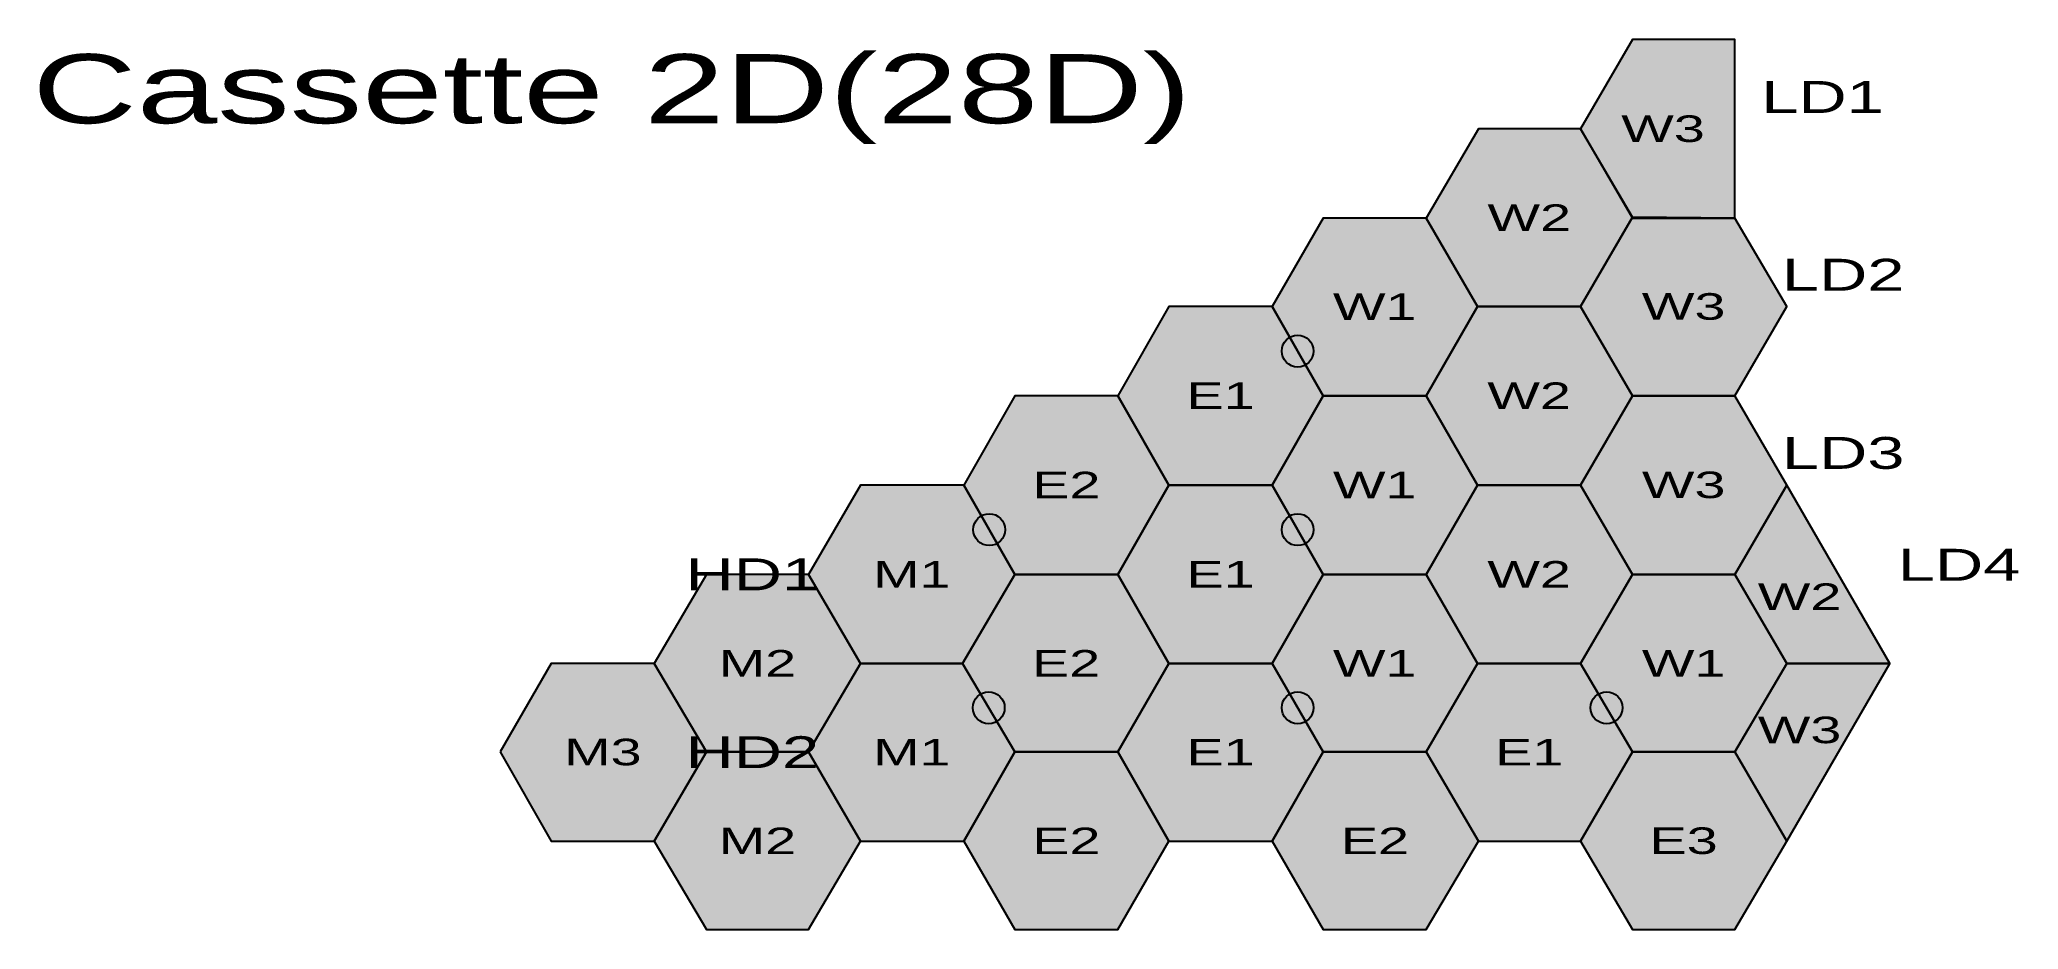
# Model space of a CAD drawing. Header units: metres. Extents: x -88 to 1773, y -81 to 756.
import ezdxf

# ---------------------------------------------------------------- set-up
doc = ezdxf.new("R2010")
doc.units = ezdxf.units.M
for name, color, linetype in [('ENGINES', 7, 'Continuous'), ('SHAPES', 7, 'Continuous'), ('TEXT', 7, 'Continuous')]:
    doc.layers.add(name, color=color, linetype=linetype)
doc.styles.add('BoldStyle', font='arial.ttf', dxfattribs={"width": 1.5})

msp = doc.modelspace()

# ---------------------------------------------------------------- hatches: boundary and pattern name
h = msp.add_hatch(color=152)
h.dxf.hatch_style = 1
h.paths.add_polyline_path([(1506, 588), (1506, 756), (1410, 756), (1361, 672), (1410, 588)])
h = msp.add_hatch(color=152)
h.dxf.hatch_style = 1
h.paths.add_polyline_path([(1216, 588), (1264, 505), (1361, 505), (1410, 589), (1361, 672), (1265, 672)])
h = msp.add_hatch(color=152)
h.dxf.hatch_style = 1
h.paths.add_polyline_path([(1071, 505), (1119, 421), (1216, 421), (1264, 505), (1216, 588), (1119, 588)])
h = msp.add_hatch(color=122)
h.dxf.hatch_style = 1
h.paths.add_polyline_path([(1361, 505), (1410, 421), (1506, 421), (1555, 505), (1506, 588), (1410, 589)])
h = msp.add_hatch(color=152)
h.dxf.hatch_style = 1
h.paths.add_polyline_path([(926, 421), (974, 337), (1071, 337), (1119, 421), (1071, 505), (974, 505)])
h = msp.add_hatch(color=122)
h.dxf.hatch_style = 1
h.paths.add_polyline_path([(1216, 421), (1264, 337), (1361, 337), (1410, 421), (1361, 505), (1264, 505)])
h = msp.add_hatch(color=244)
h.dxf.hatch_style = 1
edge = h.paths.add_edge_path()
edge.add_arc((1095, 463), 15, 0, 360)
h = msp.add_hatch(color=152)
h.dxf.hatch_style = 1
h.paths.add_polyline_path([(781, 337), (829, 253), (926, 253), (974, 337), (926, 421), (829, 421)])
h = msp.add_hatch(color=122)
h.dxf.hatch_style = 1
h.paths.add_polyline_path([(1071, 337), (1119, 253), (1216, 253), (1264, 337), (1216, 421), (1119, 421)])
h = msp.add_hatch(color=82)
h.dxf.hatch_style = 1
h.paths.add_polyline_path([(1361, 337), (1410, 253), (1506, 253), (1555, 337), (1506, 421), (1410, 421)])
h = msp.add_hatch(color=42)
h.dxf.hatch_style = 1
h.paths.add_polyline_path([(635, 253), (684, 169), (780, 169), (829, 253), (781, 337), (684, 337)])
h = msp.add_hatch(color=122)
h.dxf.hatch_style = 1
h.paths.add_polyline_path([(926, 253), (974, 169), (1071, 169), (1119, 253), (1071, 337), (974, 337)])
h = msp.add_hatch(color=82)
h.dxf.hatch_style = 1
h.paths.add_polyline_path([(1216, 253), (1264, 169), (1361, 169), (1410, 253), (1361, 337), (1264, 337)])
h = msp.add_hatch(color=202)
h.dxf.hatch_style = 1
h.paths.add_polyline_path([(1652, 169), (1555, 337), (1506, 253), (1555, 169)])
h = msp.add_hatch(color=244)
h.dxf.hatch_style = 1
edge = h.paths.add_edge_path()
edge.add_arc((805, 295), 15, 0, 360)
h = msp.add_hatch(color=244)
h.dxf.hatch_style = 1
edge = h.paths.add_edge_path()
edge.add_arc((1095, 295), 15, 0, 360)
h = msp.add_hatch(color=42)
h.dxf.hatch_style = 1
h.paths.add_polyline_path([(490, 169), (539, 86), (635, 86), (684, 169), (635, 253), (539, 253)])
h = msp.add_hatch(color=122)
h.dxf.hatch_style = 1
h.paths.add_polyline_path([(780, 169), (829, 86), (926, 86), (974, 169), (926, 253), (829, 253)])
h = msp.add_hatch(color=82)
h.dxf.hatch_style = 1
h.paths.add_polyline_path([(1071, 169), (1119, 86), (1216, 86), (1264, 169), (1216, 253), (1119, 253)])
h = msp.add_hatch(color=202)
h.dxf.hatch_style = 1
h.paths.add_polyline_path([(1361, 169), (1410, 86), (1506, 86), (1555, 169), (1506, 253), (1410, 253)])
h = msp.add_hatch(color=42)
h.dxf.hatch_style = 1
h.paths.add_polyline_path([(345, 86), (393, 2), (490, 2), (539, 86), (490, 169), (393, 169)])
h = msp.add_hatch(color=32)
h.dxf.hatch_style = 1
h.paths.add_polyline_path([(635, 86), (684, 2), (781, 2), (829, 86), (780, 169), (684, 169)])
h = msp.add_hatch(color=82)
h.dxf.hatch_style = 1
h.paths.add_polyline_path([(926, 86), (974, 2), (1071, 2), (1119, 86), (1071, 169), (974, 169)])
h = msp.add_hatch(color=202)
h.dxf.hatch_style = 1
h.paths.add_polyline_path([(1216, 86), (1265, 2), (1361, 2), (1410, 86), (1361, 169), (1264, 169)])
h = msp.add_hatch(color=202)
h.dxf.hatch_style = 1
h.paths.add_polyline_path([(1555, 2), (1652, 169), (1555, 169), (1506, 86)])
h = msp.add_hatch(color=244)
h.dxf.hatch_style = 1
edge = h.paths.add_edge_path()
edge.add_arc((804.5, 127.5), 15, 0, 360)
h = msp.add_hatch(color=244)
h.dxf.hatch_style = 1
edge = h.paths.add_edge_path()
edge.add_arc((1095, 127.5), 15, 0, 360)
h = msp.add_hatch(color=244)
h.dxf.hatch_style = 1
edge = h.paths.add_edge_path()
edge.add_arc((1385.5, 127.5), 15, 0, 360)
h = msp.add_hatch(color=32)
h.dxf.hatch_style = 1
h.paths.add_polyline_path([(490, 2), (539, -81), (635, -81), (684, 2), (635, 86), (539, 86)])
h = msp.add_hatch(color=82)
h.dxf.hatch_style = 1
h.paths.add_polyline_path([(781, 2), (829, -81), (926, -81), (974, 2), (926, 86), (829, 86)])
h = msp.add_hatch(color=202)
h.dxf.hatch_style = 1
h.paths.add_polyline_path([(1071, 2), (1119, -81), (1216, -81), (1265, 2), (1216, 86), (1119, 86)])
h = msp.add_hatch(color=202)
h.dxf.hatch_style = 1
h.paths.add_polyline_path([(1361, 2), (1410, -81), (1506, -81), (1555, 2), (1506, 86), (1410, 86)])

# ---------------------------------------------------------------- linework, layer by layer
at = {"layer": 'ENGINES', "color": 244}
for centre in [(1095, 463), (805, 295), (1095, 295), (804.5, 127.5), (1095, 127.5), (1385.5, 127.5)]:
    msp.add_circle(centre, 15, dxfattribs=at)
at = {"layer": 'SHAPES', "color": 250}
for points in [[(1506, 588), (1506, 756), (1410, 756), (1361, 672), (1410, 588)], [(1216, 588), (1264, 505), (1361, 505), (1410, 589), (1361, 672), (1265, 672)], [(1071, 505), (1119, 421), (1216, 421), (1264, 505), (1216, 588), (1119, 588)], [(1361, 505), (1410, 421), (1506, 421), (1555, 505), (1506, 588), (1410, 589)], [(926, 421), (974, 337), (1071, 337), (1119, 421), (1071, 505), (974, 505)], [(1216, 421), (1264, 337), (1361, 337), (1410, 421), (1361, 505), (1264, 505)], [(781, 337), (829, 253), (926, 253), (974, 337), (926, 421), (829, 421)], [(1071, 337), (1119, 253), (1216, 253), (1264, 337), (1216, 421), (1119, 421)], [(1361, 337), (1410, 253), (1506, 253), (1555, 337), (1506, 421), (1410, 421)], [(635, 253), (684, 169), (780, 169), (829, 253), (781, 337), (684, 337)], [(926, 253), (974, 169), (1071, 169), (1119, 253), (1071, 337), (974, 337)], [(1216, 253), (1264, 169), (1361, 169), (1410, 253), (1361, 337), (1264, 337)], [(1652, 169), (1555, 337), (1506, 253), (1555, 169)], [(490, 169), (539, 86), (635, 86), (684, 169), (635, 253), (539, 253)], [(780, 169), (829, 86), (926, 86), (974, 169), (926, 253), (829, 253)], [(1071, 169), (1119, 86), (1216, 86), (1264, 169), (1216, 253), (1119, 253)], [(1361, 169), (1410, 86), (1506, 86), (1555, 169), (1506, 253), (1410, 253)], [(345, 86), (393, 2), (490, 2), (539, 86), (490, 169), (393, 169)], [(635, 86), (684, 2), (781, 2), (829, 86), (780, 169), (684, 169)], [(926, 86), (974, 2), (1071, 2), (1119, 86), (1071, 169), (974, 169)], [(1216, 86), (1265, 2), (1361, 2), (1410, 86), (1361, 169), (1264, 169)], [(1555, 2), (1652, 169), (1555, 169), (1506, 86)], [(490, 2), (539, -81), (635, -81), (684, 2), (635, 86), (539, 86)], [(781, 2), (829, -81), (926, -81), (974, 2), (926, 86), (829, 86)], [(1071, 2), (1119, -81), (1216, -81), (1265, 2), (1216, 86), (1119, 86)], [(1361, 2), (1410, -81), (1506, -81), (1555, 2), (1506, 86), (1410, 86)]]:
    msp.add_lwpolyline(points, close=True, dxfattribs=at)

# ---------------------------------------------------------------- texts
at = {"layer": 'TEXT', "color": 8, "insert": (450, 700), "char_height": 65, "attachment_point": 5, "style": 'BoldStyle'}
msp.add_mtext('Cassette 2D(28D)', dxfattribs=at)
at = {"layer": 'TEXT', "color": 0, "char_height": 30, "attachment_point": 5, "style": 'BoldStyle'}
for s, insert in [('LD1', (1588.6, 702)), ('LD1', (1588.6, 702)), ('LD2', (1608, 534.8)), ('LD2', (1608, 534.8)), ('LD3', (1608, 367)), ('LD3', (1608, 367)), ('HD1', (582.2, 253)), ('LD4', (1717, 262)), ('LD4', (1717, 262)), ('HD2', (582.2, 85.7))]:
    msp.add_mtext(s, dxfattribs=dict(at, insert=insert))
at = {"layer": 'TEXT', "color": 250, "char_height": 25, "attachment_point": 5, "style": 'BoldStyle'}
for s, insert in [('W3', (1438.6, 672)), ('W2', (1312.8, 588.5)), ('W1', (1167.5, 504.7)), ('W3', (1458, 504.8)), ('E1', (1022.5, 421)), ('W2', (1312.7, 421)), ('E2', (877.5, 337)), ('W1', (1167.5, 337)), ('W3', (1458, 337)), ('M1', (732.2, 253)), ('E1', (1022.5, 253)), ('W2', (1312.7, 253)), ('W2', (1567, 232)), ('M2', (587, 169.3)), ('E2', (877.3, 169.3)), ('W1', (1167.5, 169.3)), ('W1', (1458, 169.3)), ('W3', (1567, 106.5)), ('M3', (441.7, 85.7)), ('M1', (732.2, 85.7)), ('E1', (1022.5, 85.7)), ('E1', (1312.8, 85.7)), ('M2', (587, 2.3)), ('E2', (877.5, 2.3)), ('E2', (1167.7, 2.3)), ('E3', (1458, 2.3))]:
    msp.add_mtext(s, dxfattribs=dict(at, insert=insert))

doc.saveas('drawing.dxf')
